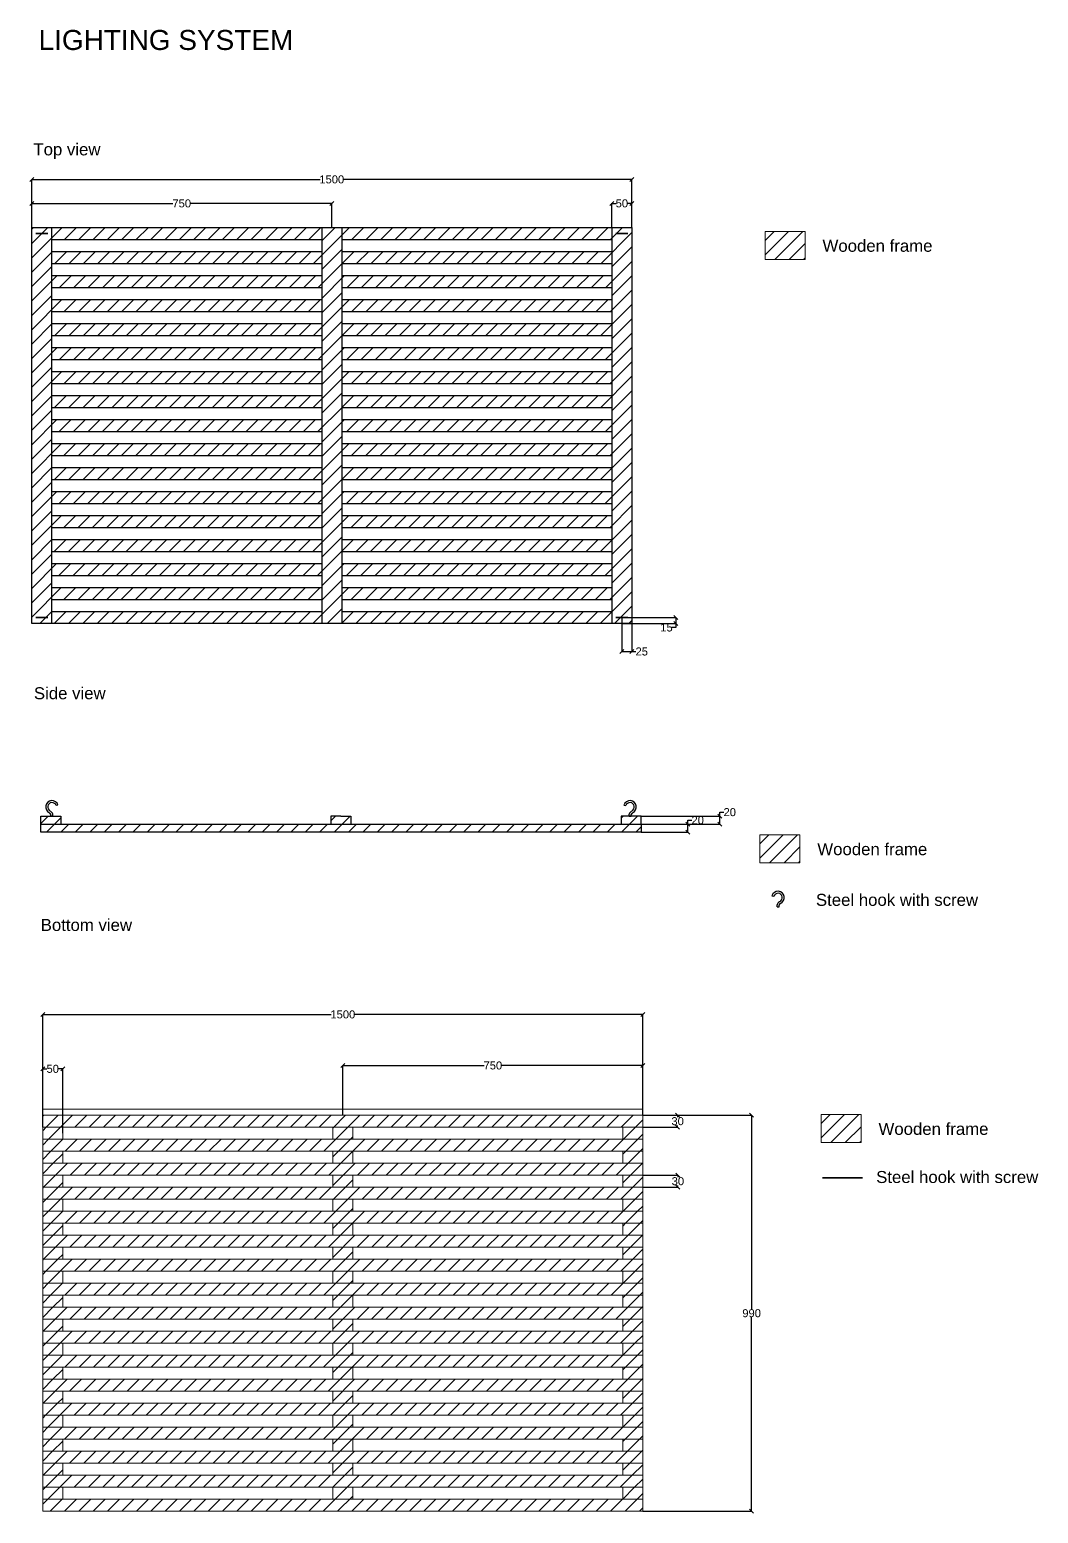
# Model space of a CAD drawing. Header units: millimetres. Extents: x 8463 to 26246, y -5870 to -2063.
# Drawn here: x 23725 to 26246, y -5774 to -2066 of the extents above; entities that cross this region are included whole.
import ezdxf

# ---------------------------------------------------------------- set-up
doc = ezdxf.new("R2010")
doc.units = ezdxf.units.MM
doc.layers.add('koty', color=7, linetype='Continuous')
doc.styles.add('Annotative', font='arial.ttf')
doc.styles.add('Hydroponie', font='arial.ttf', dxfattribs={"height": 30})
doc.dimstyles.new('hydroponie', dxfattribs={"dimtxt": 20, "dimasz": 10, "dimexe": 0.18, "dimexo": 0.0625, "dimgap": 0.09, "dimtad": 0, "dimtih": 1, "dimtoh": 1, "dimdec": 0, "dimzin": 0, "dimdsep": 46, "dimtxsty": 'Annotative', "dimblk": 'OBLIQUE', "dimcen": 0.09, "dimadec": 0, "dimazin": 0, "dimtfac": 1, "dimtdec": 0, "dimtofl": 0, "dimtmove": 0, "dimatfit": 3, "dimfxl": 1, "dimtolj": 1, "dimtzin": 0, "dimarcsym": 0})
pattern_1 = [(45, (5, -2276.005), (-17.960512, 17.960512), [])]

# ---------------------------------------------------------------- blocks, each defined once
blk = doc.blocks.new('_Oblique')
at = {"color": 0, "linetype": 'ByBlock', "lineweight": -2}
blk.add_line((-0.5, -0.5), (0.5, 0.5), dxfattribs=at)
blk = doc.blocks.new('*D90')
at = {"color": 0, "lineweight": -2, "transparency": 16777216}
for p, q in [((25257.6, -4779), (25529.5, -4779)), ((25529.3, -4779), (25529.3, -5263.7)), ((25529.3, -5769), (25529.3, -5284.3)), ((25257.6, -5769), (25529.5, -5769))]:
    blk.add_line(p, q, dxfattribs=at)
at = {"layer": 'Defpoints', "color": 0, "lineweight": -3, "transparency": 16777216}
for p in [(25257.6, -4779), (25529.3, -4779), (25257.6, -5769)]:
    blk.add_point(p, dxfattribs=at)
at = {"color": 0, "lineweight": -2, "transparency": 16777216, "xscale": 10, "yscale": 10, "zscale": 10}
for p, rotation in [((25529.3, -4779), 90), ((25529.3, -5769), 270)]:
    blk.add_blockref('_Oblique', p, dxfattribs=dict(at, rotation=rotation))
at = {"color": 0, "lineweight": 20, "transparency": 16777216, "insert": (25529.3, -5274), "char_height": 20, "attachment_point": 5, "style": 'Annotative'}
blk.add_mtext('\\A1;990', dxfattribs=at)
blk = doc.blocks.new('*D91')
at = {"color": 0, "lineweight": -2, "transparency": 16777216}
for p, q in [((23757.6, -4779), (23757.6, -4526.9)), ((23757.6, -4527.1), (24478.6, -4527.1)), ((25257.6, -4527.1), (24536.6, -4527.1)), ((25257.6, -4779), (25257.6, -4526.9))]:
    blk.add_line(p, q, dxfattribs=at)
at = {"layer": 'Defpoints', "color": 0, "lineweight": -3, "transparency": 16777216}
for p in [(25257.6, -4527.1), (23757.6, -4779), (25257.6, -4779)]:
    blk.add_point(p, dxfattribs=at)
at = {"color": 0, "lineweight": -2, "transparency": 16777216, "xscale": 10, "yscale": 10, "zscale": 10, "rotation": 180}
blk.add_blockref('_Oblique', (23757.6, -4527.1), dxfattribs=at)
at = {"color": 0, "lineweight": -2, "transparency": 16777216, "xscale": 10, "yscale": 10, "zscale": 10}
blk.add_blockref('_Oblique', (25257.6, -4527.1), dxfattribs=at)
at = {"color": 0, "lineweight": 20, "transparency": 16777216, "insert": (24507.6, -4527.1), "char_height": 20, "attachment_point": 5, "style": 'Annotative'}
blk.add_mtext('\\A1;1500', dxfattribs=at)
blk = doc.blocks.new('*D92')
at = {"color": 0, "lineweight": -2, "transparency": 16777216}
for p, q in [((23757.6, -4809), (23757.6, -4662.9)), ((23757.6, -4663.1), (23768.2, -4663.1)), ((23807.6, -4663.1), (23796.9, -4663.1)), ((23807.6, -4824), (23807.6, -4662.9))]:
    blk.add_line(p, q, dxfattribs=at)
at = {"layer": 'Defpoints', "color": 0, "lineweight": -3, "transparency": 16777216}
for p in [(23807.6, -4663.1), (23757.6, -4809), (23807.6, -4824)]:
    blk.add_point(p, dxfattribs=at)
at = {"color": 0, "lineweight": -2, "transparency": 16777216, "xscale": 10, "yscale": 10, "zscale": 10, "rotation": 180}
blk.add_blockref('_Oblique', (23757.6, -4663.1), dxfattribs=at)
at = {"color": 0, "lineweight": -2, "transparency": 16777216, "xscale": 10, "yscale": 10, "zscale": 10}
blk.add_blockref('_Oblique', (23807.6, -4663.1), dxfattribs=at)
at = {"color": 0, "lineweight": 20, "transparency": 16777216, "insert": (23782.6, -4663.1), "char_height": 20, "attachment_point": 5, "style": 'Annotative'}
blk.add_mtext('\\A1;50', dxfattribs=at)
blk = doc.blocks.new('*D93')
at = {"color": 0, "lineweight": -2, "transparency": 16777216}
for p, q in [((25257.6, -4779), (25344.6, -4779)), ((25344.4, -4779), (25344.4, -4783.7)), ((25257.6, -4809), (25344.6, -4809)), ((25344.4, -4809), (25344.4, -4804.3))]:
    blk.add_line(p, q, dxfattribs=at)
at = {"layer": 'Defpoints', "color": 0, "lineweight": -3, "transparency": 16777216}
for p in [(25257.6, -4779), (25257.6, -4809), (25344.4, -4809)]:
    blk.add_point(p, dxfattribs=at)
at = {"color": 0, "lineweight": -2, "transparency": 16777216, "xscale": 10, "yscale": 10, "zscale": 10}
for p, rotation in [((25344.4, -4779), 90), ((25344.4, -4809), 270)]:
    blk.add_blockref('_Oblique', p, dxfattribs=dict(at, rotation=rotation))
at = {"color": 0, "lineweight": 20, "transparency": 16777216, "insert": (25344.4, -4794), "char_height": 20, "attachment_point": 5, "style": 'Annotative'}
blk.add_mtext('\\A1;30', dxfattribs=at)
blk = doc.blocks.new('*D94')
at = {"color": 0, "lineweight": -2, "transparency": 16777216}
for p, q in [((24507.6, -4779), (24507.6, -4654.5)), ((24507.6, -4654.7), (24860.5, -4654.7)), ((25257.6, -4654.7), (24904.6, -4654.7)), ((25257.6, -4779), (25257.6, -4654.5))]:
    blk.add_line(p, q, dxfattribs=at)
at = {"layer": 'Defpoints', "color": 0, "lineweight": -3, "transparency": 16777216}
for p in [(25257.6, -4654.7), (24507.6, -4779), (25257.6, -4779)]:
    blk.add_point(p, dxfattribs=at)
at = {"color": 0, "lineweight": -2, "transparency": 16777216, "xscale": 10, "yscale": 10, "zscale": 10, "rotation": 180}
blk.add_blockref('_Oblique', (24507.6, -4654.7), dxfattribs=at)
at = {"color": 0, "lineweight": -2, "transparency": 16777216, "xscale": 10, "yscale": 10, "zscale": 10}
blk.add_blockref('_Oblique', (25257.6, -4654.7), dxfattribs=at)
at = {"color": 0, "lineweight": 20, "transparency": 16777216, "insert": (24882.6, -4654.7), "char_height": 20, "attachment_point": 5, "style": 'Annotative'}
blk.add_mtext('\\A1;750', dxfattribs=at)
blk = doc.blocks.new('*D97')
at = {"color": 0, "lineweight": -2, "transparency": 16777216}
for p, q in [((25257.6, -4929), (25345.2, -4929)), ((25345, -4929), (25345, -4933.7)), ((25257.6, -4959), (25345.2, -4959)), ((25345, -4959), (25345, -4954.3))]:
    blk.add_line(p, q, dxfattribs=at)
at = {"layer": 'Defpoints', "color": 0, "lineweight": -3, "transparency": 16777216}
for p in [(25257.6, -4929), (25257.6, -4959), (25345, -4959)]:
    blk.add_point(p, dxfattribs=at)
at = {"color": 0, "lineweight": -2, "transparency": 16777216, "xscale": 10, "yscale": 10, "zscale": 10}
for p, rotation in [((25345, -4929), 90), ((25345, -4959), 270)]:
    blk.add_blockref('_Oblique', p, dxfattribs=dict(at, rotation=rotation))
at = {"color": 0, "lineweight": -3, "transparency": 16777216, "insert": (25345, -4944), "char_height": 20, "attachment_point": 5, "style": 'Annotative'}
blk.add_mtext('\\A1;30', dxfattribs=at)
blk = doc.blocks.new('*D103')
at = {"color": 0, "lineweight": -2, "transparency": 16777216}
for p, q in [((25370, -4051.6), (25370, -4041.6)), ((25370, -4041.6), (25380, -4041.6)), ((25253.1, -4051.6), (25370.2, -4051.6)), ((25253.1, -4071.6), (25370.2, -4071.6)), ((25370, -4071.6), (25370, -4051.6))]:
    blk.add_line(p, q, dxfattribs=at)
at = {"layer": 'Defpoints', "color": 0, "lineweight": -3, "transparency": 16777216}
for p in [(25253, -4051.6), (25253, -4071.6), (25370, -4051.6)]:
    blk.add_point(p, dxfattribs=at)
at = {"color": 0, "lineweight": -2, "transparency": 16777216, "xscale": 10, "yscale": 10, "zscale": 10}
for p, rotation in [((25370, -4051.6), 90), ((25370, -4071.6), 270)]:
    blk.add_blockref('_Oblique', p, dxfattribs=dict(at, rotation=rotation))
at = {"color": 0, "lineweight": -3, "transparency": 16777216, "insert": (25394.6, -4041.6), "char_height": 20, "attachment_point": 5, "style": 'Annotative'}
blk.add_mtext('\\A1;20', dxfattribs=at)
blk = doc.blocks.new('*D104')
at = {"color": 0, "lineweight": -2, "transparency": 16777216}
for p, q in [((25253.1, -4031.6), (25450.2, -4031.6)), ((25450, -4031.6), (25450, -4021.6)), ((25450, -4021.6), (25460, -4021.6)), ((25450, -4051.6), (25450, -4031.6)), ((25253.1, -4051.6), (25450.2, -4051.6))]:
    blk.add_line(p, q, dxfattribs=at)
at = {"layer": 'Defpoints', "color": 0, "lineweight": -3, "transparency": 16777216}
for p in [(25253, -4031.6), (25450, -4031.6), (25253, -4051.6)]:
    blk.add_point(p, dxfattribs=at)
at = {"color": 0, "lineweight": -2, "transparency": 16777216, "xscale": 10, "yscale": 10, "zscale": 10}
for p, rotation in [((25450, -4031.6), 90), ((25450, -4051.6), 270)]:
    blk.add_blockref('_Oblique', p, dxfattribs=dict(at, rotation=rotation))
at = {"color": 0, "lineweight": -3, "transparency": 16777216, "insert": (25474.6, -4021.6), "char_height": 20, "attachment_point": 5, "style": 'Annotative'}
blk.add_mtext('\\A1;20', dxfattribs=at)
blk = doc.blocks.new('*D105')
at = {"color": 0, "lineweight": -2, "transparency": 16777216}
for p, q in [((23730, -2559.9), (23730, -2439.8)), ((23730, -2440), (24451, -2440)), ((25230, -2440), (24509, -2440)), ((25230, -2559.9), (25230, -2439.8))]:
    blk.add_line(p, q, dxfattribs=at)
at = {"layer": 'Defpoints', "color": 0, "lineweight": -3, "transparency": 16777216}
for p in [(25230, -2440), (23730, -2560), (25230, -2560)]:
    blk.add_point(p, dxfattribs=at)
at = {"color": 0, "lineweight": -2, "transparency": 16777216, "xscale": 10, "yscale": 10, "zscale": 10, "rotation": 180}
blk.add_blockref('_Oblique', (23730, -2440), dxfattribs=at)
at = {"color": 0, "lineweight": -2, "transparency": 16777216, "xscale": 10, "yscale": 10, "zscale": 10}
blk.add_blockref('_Oblique', (25230, -2440), dxfattribs=at)
at = {"color": 0, "lineweight": -3, "transparency": 16777216, "insert": (24480, -2440), "char_height": 20, "attachment_point": 5, "style": 'Annotative'}
blk.add_mtext('\\A1;1500', dxfattribs=at)
blk = doc.blocks.new('*D106')
at = {"color": 0, "lineweight": -2, "transparency": 16777216}
for p, q in [((23730, -2559.9), (23730, -2499.8)), ((23730, -2500), (24082.9, -2500)), ((24480, -2500), (24127.1, -2500)), ((24480, -2559.9), (24480, -2499.8))]:
    blk.add_line(p, q, dxfattribs=at)
at = {"layer": 'Defpoints', "color": 0, "lineweight": -3, "transparency": 16777216}
for p in [(24480, -2500), (23730, -2560), (24480, -2560)]:
    blk.add_point(p, dxfattribs=at)
at = {"color": 0, "lineweight": -2, "transparency": 16777216, "xscale": 10, "yscale": 10, "zscale": 10, "rotation": 180}
blk.add_blockref('_Oblique', (23730, -2500), dxfattribs=at)
at = {"color": 0, "lineweight": -2, "transparency": 16777216, "xscale": 10, "yscale": 10, "zscale": 10}
blk.add_blockref('_Oblique', (24480, -2500), dxfattribs=at)
at = {"color": 0, "lineweight": -3, "transparency": 16777216, "insert": (24105, -2500), "char_height": 20, "attachment_point": 5, "style": 'Annotative'}
blk.add_mtext('\\A1;750', dxfattribs=at)
blk = doc.blocks.new('*D107')
at = {"color": 0, "lineweight": -2, "transparency": 16777216}
for p, q in [((25180, -2559.9), (25180, -2499.7)), ((25180, -2499.9), (25190.6, -2499.9)), ((25230, -2499.9), (25219.4, -2499.9)), ((25230, -2559.9), (25230, -2499.7))]:
    blk.add_line(p, q, dxfattribs=at)
at = {"layer": 'Defpoints', "color": 0, "lineweight": -3, "transparency": 16777216}
for p in [(25230, -2499.9), (25180, -2560), (25230, -2559.9)]:
    blk.add_point(p, dxfattribs=at)
at = {"color": 0, "lineweight": -2, "transparency": 16777216, "xscale": 10, "yscale": 10, "zscale": 10, "rotation": 180}
blk.add_blockref('_Oblique', (25180, -2499.9), dxfattribs=at)
at = {"color": 0, "lineweight": -2, "transparency": 16777216, "xscale": 10, "yscale": 10, "zscale": 10}
blk.add_blockref('_Oblique', (25230, -2499.9), dxfattribs=at)
at = {"color": 0, "lineweight": -3, "transparency": 16777216, "insert": (25205, -2499.9), "char_height": 20, "attachment_point": 5, "style": 'Annotative'}
blk.add_mtext('\\A1;50', dxfattribs=at)
blk = doc.blocks.new('*D108')
at = {"color": 0, "lineweight": -2, "transparency": 16777216}
for p, q in [((25205, -3535.1), (25205, -3620.2)), ((25230, -3535.1), (25230, -3620.2)), ((25205, -3620), (25230, -3620)), ((25230, -3620), (25240, -3620))]:
    blk.add_line(p, q, dxfattribs=at)
at = {"layer": 'Defpoints', "color": 0, "lineweight": -3, "transparency": 16777216}
for p in [(25205, -3535), (25230, -3535), (25230, -3620)]:
    blk.add_point(p, dxfattribs=at)
at = {"color": 0, "lineweight": -2, "transparency": 16777216, "xscale": 10, "yscale": 10, "zscale": 10, "rotation": 180}
blk.add_blockref('_Oblique', (25205, -3620), dxfattribs=at)
at = {"color": 0, "lineweight": -2, "transparency": 16777216, "xscale": 10, "yscale": 10, "zscale": 10}
blk.add_blockref('_Oblique', (25230, -3620), dxfattribs=at)
at = {"color": 0, "lineweight": -3, "transparency": 16777216, "insert": (25254.7, -3620), "char_height": 20, "attachment_point": 5, "style": 'Annotative'}
blk.add_mtext('\\A1;25', dxfattribs=at)
blk = doc.blocks.new('*D109')
at = {"color": 0, "lineweight": -2, "transparency": 16777216}
for p, q in [((25205.1, -3535.1), (25340.2, -3535.1)), ((25205.1, -3550), (25340.2, -3550)), ((25340, -3560), (25330, -3560)), ((25340, -3535.1), (25340, -3550)), ((25340, -3550), (25340, -3560))]:
    blk.add_line(p, q, dxfattribs=at)
at = {"layer": 'Defpoints', "color": 0, "lineweight": -3, "transparency": 16777216}
for p in [(25205, -3535.1), (25205, -3550), (25340, -3550)]:
    blk.add_point(p, dxfattribs=at)
at = {"color": 0, "lineweight": -2, "transparency": 16777216, "xscale": 10, "yscale": 10, "zscale": 10}
for p, rotation in [((25340, -3535.1), 90), ((25340, -3550), 270)]:
    blk.add_blockref('_Oblique', p, dxfattribs=dict(at, rotation=rotation))
at = {"color": 0, "lineweight": -3, "transparency": 16777216, "insert": (25316.5, -3560), "char_height": 20, "attachment_point": 5, "style": 'Annotative'}
blk.add_mtext('\\A1;15', dxfattribs=at)

msp = doc.modelspace()

# ---------------------------------------------------------------- hatches: boundary and pattern name
at = {"lineweight": -3}
h = msp.add_hatch(dxfattribs=at)
h.set_pattern_fill('ANSI31', color=256, scale=8)
h.paths.add_polyline_path([(24455, -2560), (23780, -2560), (23780, -2590), (24455, -2590)])
h.paths.add_polyline_path([(24455, -2620), (23780, -2620), (23780, -2650), (24455, -2650)])
h.paths.add_polyline_path([(24455, -2680), (23780, -2680), (23780, -2710), (24455, -2710)])
h.paths.add_polyline_path([(24455, -2740), (23780, -2740), (23780, -2770), (24455, -2770)])
h.paths.add_polyline_path([(24455, -2800), (23780, -2800), (23780, -2830), (24455, -2830)])
h.paths.add_polyline_path([(24455, -2860), (23780, -2860), (23780, -2890), (24455, -2890)])
h.paths.add_polyline_path([(24455, -2920), (23780, -2920), (23780, -2950), (24455, -2950)])
h.paths.add_polyline_path([(24455, -2980), (23780, -2980), (23780, -3010), (24455, -3010)])
h.paths.add_polyline_path([(24455, -3040), (23780, -3040), (23780, -3070), (24455, -3070)])
h.paths.add_polyline_path([(24455, -3100), (23780, -3100), (23780, -3130), (24455, -3130)])
h.paths.add_polyline_path([(24455, -3160), (23780, -3160), (23780, -3190), (24455, -3190)])
h.paths.add_polyline_path([(24455, -3220), (23780, -3220), (23780, -3250), (24455, -3250)])
h.paths.add_polyline_path([(24455, -3280), (23780, -3280), (23780, -3310), (24455, -3310)])
h.paths.add_polyline_path([(24455, -3340), (23780, -3340), (23780, -3370), (24455, -3370)])
h.paths.add_polyline_path([(24455, -3400), (23780, -3400), (23780, -3430), (24455, -3430)])
h.paths.add_polyline_path([(24455, -3460), (23780, -3460), (23780, -3490), (24455, -3490)])
h.paths.add_polyline_path([(24455, -3520), (23780, -3520), (23780, -3550), (24455, -3550)])
h.paths.add_polyline_path([(23780, -2560), (23730, -2560), (23730, -3550), (23780, -3550)])
h.paths.add_polyline_path([(24505, -2560), (24455, -2560), (24455, -3550), (24505, -3550)])
h.paths.add_polyline_path([(25230, -2560), (25180, -2560), (25180, -3550), (25230, -3550)])
h.paths.add_polyline_path([(25180, -2560), (24505, -2560), (24505, -2590), (25180, -2590)])
h.paths.add_polyline_path([(25180, -2620), (24505, -2620), (24505, -2650), (25180, -2650)])
h.paths.add_polyline_path([(25180, -2680), (24505, -2680), (24505, -2710), (25180, -2710)])
h.paths.add_polyline_path([(25180, -2740), (24505, -2740), (24505, -2770), (25180, -2770)])
h.paths.add_polyline_path([(25180, -2800), (24505, -2800), (24505, -2830), (25180, -2830)])
h.paths.add_polyline_path([(25180, -2860), (24505, -2860), (24505, -2890), (25180, -2890)])
h.paths.add_polyline_path([(25180, -2920), (24505, -2920), (24505, -2950), (25180, -2950)])
h.paths.add_polyline_path([(25180, -2980), (24505, -2980), (24505, -3010), (25180, -3010)])
h.paths.add_polyline_path([(25180, -3040), (24505, -3040), (24505, -3070), (25180, -3070)])
h.paths.add_polyline_path([(25180, -3100), (24505, -3100), (24505, -3130), (25180, -3130)])
h.paths.add_polyline_path([(25180, -3160), (24505, -3160), (24505, -3190), (25180, -3190)])
h.paths.add_polyline_path([(25180, -3220), (24505, -3220), (24505, -3250), (25180, -3250)])
h.paths.add_polyline_path([(25180, -3280), (24505, -3280), (24505, -3310), (25180, -3310)])
h.paths.add_polyline_path([(25180, -3340), (24505, -3340), (24505, -3370), (25180, -3370)])
h.paths.add_polyline_path([(25180, -3400), (24505, -3400), (24505, -3430), (25180, -3430)])
h.paths.add_polyline_path([(25180, -3460), (24505, -3460), (24505, -3490), (25180, -3490)])
h.paths.add_polyline_path([(25180, -3520), (24505, -3520), (24505, -3550), (25180, -3550)])
at = {"lineweight": 20}
h = msp.add_hatch(dxfattribs=at)
h.set_pattern_fill('ANSI31', color=256, scale=8)
h.set_pattern_definition([(45, (-290.74, -68.686), (-17.960512, 17.960512), [])])
h.paths.add_polyline_path([(25663.1, -2640), (25663.1, -2570), (25563.1, -2570), (25563.1, -2640)])
at = {"lineweight": -3}
h = msp.add_hatch(dxfattribs=at)
h.set_pattern_fill('ANSI31', color=256, scale=8)
h.paths.add_polyline_path([(25253, -4051.6), (23753, -4051.6), (23753, -4071.6), (25253, -4071.6)])
h.paths.add_polyline_path([(24528, -4031.6), (24503, -4031.6), (24478, -4031.6), (24478, -4051.6), (24528, -4051.6)])
h.paths.add_polyline_path([(23803, -4031.6), (23753, -4031.6), (23753, -4051.6), (23803, -4051.6)])
h.paths.add_polyline_path([(25253, -4031.6), (25203, -4031.6), (25203, -4051.6), (25253, -4051.6)])
at = {"lineweight": 20}
h = msp.add_hatch(dxfattribs=at)
h.set_pattern_fill('ANSI31', color=256, scale=8)
h.set_pattern_definition([(45, (-303.81, -1576.9), (-17.960512, 17.960512), [])])
h.paths.add_polyline_path([(25650, -4148.2), (25650, -4078.2), (25550, -4078.2), (25550, -4148.2)])
h = msp.add_hatch(dxfattribs=at)
h.set_pattern_fill('ANSI31', color=256, scale=8)
h.set_pattern_definition(pattern_1)
h.paths.add_polyline_path([(25257.6, -4779), (23757.6, -4779), (23757.6, -4809), (25257.6, -4809)])
h.paths.add_polyline_path([(25257.6, -4839), (23757.6, -4839), (23757.6, -4869), (25257.6, -4869)])
h.paths.add_polyline_path([(25257.6, -4899), (23757.6, -4899), (23757.6, -4929), (25257.6, -4929)])
h.paths.add_polyline_path([(25257.6, -4959), (23757.6, -4959), (23757.6, -4989), (25257.6, -4989)])
h.paths.add_polyline_path([(25257.6, -5019), (23757.6, -5019), (23757.6, -5049), (25257.6, -5049)])
h.paths.add_polyline_path([(25257.6, -5079), (23757.6, -5079), (23757.6, -5109), (25257.6, -5109)])
h.paths.add_polyline_path([(25257.6, -5139), (23757.6, -5139), (23757.6, -5169), (25257.6, -5169)])
h.paths.add_polyline_path([(25257.6, -5199), (23757.6, -5199), (23757.6, -5229), (25257.6, -5229)])
h.paths.add_polyline_path([(25257.6, -5259), (23757.6, -5259), (23757.6, -5289), (25257.6, -5289)])
h.paths.add_polyline_path([(25257.6, -5319), (23757.6, -5319), (23757.6, -5349), (25257.6, -5349)])
h.paths.add_polyline_path([(25257.6, -5379), (23757.6, -5379), (23757.6, -5409), (25257.6, -5409)])
h.paths.add_polyline_path([(25257.6, -5439), (23757.6, -5439), (23757.6, -5469), (25257.6, -5469)])
h.paths.add_polyline_path([(25257.6, -5499), (23757.6, -5499), (23757.6, -5529), (25257.6, -5529)])
h.paths.add_polyline_path([(25257.6, -5559), (23757.6, -5559), (23757.6, -5589), (25257.6, -5589)])
h.paths.add_polyline_path([(25257.6, -5619), (23757.6, -5619), (23757.6, -5649), (25257.6, -5649)])
h.paths.add_polyline_path([(25257.6, -5679), (23757.6, -5679), (23757.6, -5709), (25257.6, -5709)])
h.paths.add_polyline_path([(25257.6, -5739), (23757.6, -5739), (23757.6, -5769), (25257.6, -5769)])
h.paths.add_polyline_path([(24532.6, -4809), (24482.6, -4809), (24482.6, -4839), (24532.6, -4839)])
h.paths.add_polyline_path([(24532.6, -4869), (24482.6, -4869), (24482.6, -4899), (24532.6, -4899)])
h.paths.add_polyline_path([(24532.6, -4929), (24482.6, -4929), (24482.6, -4959), (24532.6, -4959)])
h.paths.add_polyline_path([(24532.6, -4989), (24482.6, -4989), (24482.6, -5019), (24532.6, -5019)])
h.paths.add_polyline_path([(24532.6, -5049), (24482.6, -5049), (24482.6, -5079), (24532.6, -5079)])
h.paths.add_polyline_path([(24532.6, -5109), (24482.6, -5109), (24482.6, -5139), (24532.6, -5139)])
h.paths.add_polyline_path([(24532.6, -5169), (24482.6, -5169), (24482.6, -5199), (24532.6, -5199)])
h.paths.add_polyline_path([(24532.6, -5229), (24482.6, -5229), (24482.6, -5259), (24532.6, -5259)])
h.paths.add_polyline_path([(24532.6, -5289), (24482.6, -5289), (24482.6, -5319), (24532.6, -5319)])
h.paths.add_polyline_path([(24532.6, -5349), (24482.6, -5349), (24482.6, -5379), (24532.6, -5379)])
h.paths.add_polyline_path([(24532.6, -5409), (24482.6, -5409), (24482.6, -5439), (24532.6, -5439)])
h.paths.add_polyline_path([(24532.6, -5469), (24482.6, -5469), (24482.6, -5499), (24532.6, -5499)])
h.paths.add_polyline_path([(24532.6, -5529), (24482.6, -5529), (24482.6, -5559), (24532.6, -5559)])
h.paths.add_polyline_path([(24532.6, -5589), (24482.6, -5589), (24482.6, -5619), (24532.6, -5619)])
h.paths.add_polyline_path([(24532.6, -5649), (24482.6, -5649), (24482.6, -5679), (24532.6, -5679)])
h.paths.add_polyline_path([(24532.6, -5709), (24482.6, -5709), (24482.6, -5739), (24532.6, -5739)])
h = msp.add_hatch(dxfattribs=at)
h.set_pattern_fill('ANSI31', color=256, scale=8)
h.set_pattern_definition([(45, (-150.884, -2276.005), (-17.960512, 17.960512), [])])
h.paths.add_polyline_path([(25802.9, -4847.3), (25802.9, -4777.3), (25702.9, -4777.3), (25702.9, -4847.3)])
h = msp.add_hatch(dxfattribs=at)
h.set_pattern_fill('ANSI31', color=256, scale=8)
h.set_pattern_definition(pattern_1)
h.paths.add_polyline_path([(23757.6, -4809), (23757.6, -4839), (23807.6, -4839), (23807.6, -4809)])
h.paths.add_polyline_path([(23757.6, -4869), (23757.6, -4899), (23807.6, -4899), (23807.6, -4869)])
h.paths.add_polyline_path([(23807.6, -4959), (23807.6, -4929), (23757.6, -4929), (23757.6, -4959)])
h.paths.add_polyline_path([(23807.6, -4989), (23757.6, -4989), (23757.6, -5019), (23807.6, -5019)])
h.paths.add_polyline_path([(23807.6, -5079), (23807.6, -5049), (23757.6, -5049), (23757.6, -5079)])
h.paths.add_polyline_path([(23757.6, -5109), (23757.6, -5139), (23807.6, -5139), (23807.6, -5109)])
h.paths.add_polyline_path([(23757.6, -5169), (23757.6, -5199), (23807.6, -5199), (23807.6, -5169)])
h.paths.add_polyline_path([(23807.6, -5259), (23807.6, -5229), (23757.6, -5229), (23757.6, -5259)])
h.paths.add_polyline_path([(23807.6, -5319), (23807.6, -5289), (23757.6, -5289), (23757.6, -5319)])
h.paths.add_polyline_path([(23757.6, -5349), (23757.6, -5379), (23807.6, -5379), (23807.6, -5349)])
h.paths.add_polyline_path([(23757.6, -5409), (23757.6, -5439), (23807.6, -5439), (23807.6, -5409)])
h.paths.add_polyline_path([(23757.6, -5469), (23757.6, -5499), (23807.6, -5499), (23807.6, -5469)])
h.paths.add_polyline_path([(23807.6, -5559), (23807.6, -5529), (23757.6, -5529), (23757.6, -5559)])
h.paths.add_polyline_path([(23757.6, -5589), (23757.6, -5619), (23807.6, -5619), (23807.6, -5589)])
h.paths.add_polyline_path([(23807.6, -5679), (23807.6, -5649), (23757.6, -5649), (23757.6, -5679)])
h.paths.add_polyline_path([(23757.6, -5709), (23757.6, -5739), (23807.6, -5739), (23807.6, -5709)])
h = msp.add_hatch(dxfattribs=at)
h.set_pattern_fill('ANSI31', color=256, scale=8)
h.set_pattern_definition(pattern_1)
h.paths.add_polyline_path([(25257.6, -4839), (25257.6, -4809), (25207.6, -4809), (25207.6, -4839)])
h.paths.add_polyline_path([(25207.6, -4869), (25207.6, -4899), (25257.6, -4899), (25257.6, -4869)])
h.paths.add_polyline_path([(25207.6, -4929), (25207.6, -4959), (25257.6, -4959), (25257.6, -4929)])
h.paths.add_polyline_path([(25257.6, -5019), (25257.6, -4989), (25207.6, -4989), (25207.6, -5019)])
h.paths.add_polyline_path([(25257.6, -5079), (25257.6, -5049), (25207.6, -5049), (25207.6, -5079)])
h.paths.add_polyline_path([(25207.6, -5109), (25207.6, -5139), (25257.6, -5139), (25257.6, -5109)])
h.paths.add_polyline_path([(25207.6, -5169), (25207.6, -5199), (25257.6, -5199), (25257.6, -5169)])
h.paths.add_polyline_path([(25257.6, -5259), (25257.6, -5229), (25207.6, -5229), (25207.6, -5259)])
h.paths.add_polyline_path([(25207.6, -5289), (25207.6, -5319), (25257.6, -5319), (25257.6, -5289)])
h.paths.add_polyline_path([(25257.6, -5379), (25257.6, -5349), (25207.6, -5349), (25207.6, -5379)])
h.paths.add_polyline_path([(25207.6, -5409), (25207.6, -5439), (25257.6, -5439), (25257.6, -5409)])
h.paths.add_polyline_path([(25207.6, -5469), (25207.6, -5499), (25257.6, -5499), (25257.6, -5469)])
h.paths.add_polyline_path([(25207.6, -5529), (25207.6, -5559), (25257.6, -5559), (25257.6, -5529)])
h.paths.add_polyline_path([(25207.6, -5589), (25207.6, -5619), (25257.6, -5619), (25257.6, -5589)])
h.paths.add_polyline_path([(25257.6, -5679), (25257.6, -5649), (25207.6, -5649), (25207.6, -5679)])
h.paths.add_polyline_path([(25257.6, -5739), (25257.6, -5709), (25207.6, -5709), (25207.6, -5739)])

# ---------------------------------------------------------------- linework, layer by layer
at = {"lineweight": -3}
for p, q in [((23730, -2560), (25230, -2560)), ((23730, -3550), (23730, -2560)), ((23780, -3550), (23780, -2560)), ((23780, -2590), (24455, -2590)), ((24455, -2560), (24455, -3550)), ((24505, -2560), (24505, -3550)), ((24505, -2590), (25180, -2590)), ((25180, -2560), (25180, -3550)), ((25230, -2560), (25230, -3550)), ((23780, -2620), (24455, -2620)), ((24505, -2620), (25180, -2620)), ((23780, -2650), (24455, -2650)), ((23780, -2650), (24455, -2650)), ((24505, -2650), (25180, -2650)), ((24505, -2650), (25180, -2650)), ((23780, -2680), (24455, -2680)), ((24505, -2680), (25180, -2680)), ((23780, -2710), (24455, -2710)), ((23780, -2740), (24455, -2740)), ((24505, -2710), (25180, -2710)), ((24505, -2740), (25180, -2740)), ((23780, -2770), (24455, -2770)), ((24505, -2770), (25180, -2770)), ((23780, -2800), (24455, -2800)), ((24505, -2800), (25180, -2800)), ((23780, -2830), (24455, -2830)), ((24505, -2830), (25180, -2830)), ((23780, -2860), (24455, -2860)), ((23780, -2890), (24455, -2890)), ((24505, -2860), (25180, -2860)), ((24505, -2890), (25180, -2890)), ((23780, -2920), (24455, -2920)), ((24505, -2920), (25180, -2920)), ((23780, -2950), (24455, -2950)), ((24505, -2950), (25180, -2950)), ((23780, -2980), (24455, -2980)), ((24505, -2980), (25180, -2980)), ((23780, -3010), (24455, -3010)), ((23780, -3040), (24455, -3040)), ((24505, -3010), (25180, -3010)), ((24505, -3040), (25180, -3040)), ((23780, -3070), (24455, -3070)), ((24505, -3070), (25180, -3070)), ((23780, -3100), (24455, -3100)), ((24505, -3100), (25180, -3100)), ((23780, -3130), (24455, -3130)), ((24505, -3130), (25180, -3130)), ((23780, -3160), (24455, -3160)), ((24505, -3160), (25180, -3160)), ((23780, -3190), (24455, -3190)), ((23780, -3190), (24455, -3190)), ((23780, -3220), (24455, -3220)), ((24505, -3190), (25180, -3190)), ((24505, -3190), (25180, -3190)), ((24505, -3220), (25180, -3220)), ((23780, -3250), (24455, -3250)), ((24505, -3250), (25180, -3250)), ((23780, -3280), (24455, -3280)), ((23780, -3280), (24455, -3280)), ((24505, -3280), (25180, -3280)), ((24505, -3280), (25180, -3280)), ((23780, -3310), (24455, -3310)), ((24505, -3310), (25180, -3310)), ((23780, -3340), (24455, -3340)), ((23780, -3370), (24455, -3370)), ((24505, -3340), (25180, -3340)), ((24505, -3370), (25180, -3370)), ((23780, -3400), (24455, -3400)), ((24505, -3400), (25180, -3400)), ((23780, -3430), (24455, -3430)), ((24505, -3430), (25180, -3430)), ((23780, -3460), (24455, -3460)), ((23780, -3460), (24455, -3460)), ((24505, -3460), (25180, -3460)), ((24505, -3460), (25180, -3460)), ((23780, -3490), (24455, -3490)), ((23780, -3520), (24455, -3520)), ((24505, -3490), (25180, -3490)), ((24505, -3520), (25180, -3520)), ((25230, -3550), (23730, -3550)), ((23795.7, -4003.6), (23791, -4005.1)), ((25210.3, -4003.6), (25215.1, -4005.1)), ((23753, -4051.6), (23753, -4031.6)), ((23753, -4031.6), (23803, -4031.6)), ((23776.3, -4018.3), (23776.3, -4018.3)), ((23776.3, -4018.3), (23776.3, -4018.3)), ((23776.3, -4018.3), (23776.3, -4018.3)), ((23776.3, -4018.3), (23776.3, -4018.3)), ((23778, -4031.6), (23778, -4027.5)), ((23783, -4031.6), (23778, -4031.6)), ((23783, -4031.6), (23783, -4026.6)), ((23803, -4031.6), (23803, -4051.6)), ((24503, -4031.6), (24478, -4031.6)), ((24478, -4031.6), (24478, -4051.6)), ((24503, -4031.6), (24528, -4031.6)), ((24528, -4031.6), (24528, -4051.6)), ((25253, -4031.6), (25203, -4031.6)), ((25203, -4031.6), (25203, -4051.6)), ((25223, -4031.6), (25223, -4026.6)), ((25223, -4031.6), (25228, -4031.6)), ((25228, -4031.6), (25228, -4027.5)), ((25229.8, -4018.3), (25229.8, -4018.3)), ((25229.8, -4018.3), (25229.8, -4018.3)), ((25229.8, -4018.3), (25229.8, -4018.3)), ((25229.8, -4018.3), (25229.8, -4018.3)), ((25253, -4051.6), (25253, -4031.6)), ((23753, -4051.6), (25253, -4051.6)), ((23753, -4071.6), (23753, -4051.6)), ((25253, -4071.6), (23753, -4071.6)), ((25253, -4051.6), (25253, -4071.6)), ((25580.1, -4230.2), (25584.9, -4231.8)), ((25592.8, -4258.2), (25592.8, -4253.2)), ((25592.8, -4258.2), (25597.8, -4258.2)), ((25597.8, -4258.2), (25597.8, -4254.2)), ((25599.5, -4245), (25599.5, -4245)), ((25599.5, -4245), (25599.5, -4245)), ((25599.5, -4245), (25599.5, -4245)), ((25599.5, -4245), (25599.5, -4245))]:
    msp.add_line(p, q, dxfattribs=at)
at = {"lineweight": 35}
for p, q in [((23740, -2575), (23770, -2575)), ((25190, -2575), (25220, -2575)), ((23740, -3535), (23770, -3535)), ((25190, -3535), (25220, -3535)), ((25706.1, -4935.5), (25806.1, -4935.5))]:
    msp.add_line(p, q, dxfattribs=at)
at = {"lineweight": 20}
for p, q in [((25563.1, -2570), (25563.1, -2640)), ((25663.1, -2570), (25563.1, -2570)), ((25663.1, -2640), (25663.1, -2570)), ((25563.1, -2640), (25663.1, -2640)), ((25550, -4078.2), (25550, -4148.2)), ((25650, -4078.2), (25550, -4078.2)), ((25650, -4148.2), (25650, -4078.2)), ((25550, -4148.2), (25650, -4148.2)), ((23757.6, -4764), (25257.6, -4764)), ((23757.6, -4779), (25257.6, -4779)), ((23757.6, -5769), (23757.6, -4779)), ((25257.6, -4779), (25257.6, -5769)), ((25702.9, -4777.3), (25702.9, -4847.3)), ((25802.9, -4777.3), (25702.9, -4777.3)), ((25802.9, -4847.3), (25802.9, -4777.3)), ((23757.6, -4809), (25257.6, -4809)), ((23807.6, -4839), (23807.6, -4809)), ((24482.6, -4839), (24482.6, -4809)), ((24532.6, -4839), (24532.6, -4809)), ((25207.6, -4809), (25207.6, -4839)), ((23757.6, -4839), (25257.6, -4839)), ((25702.9, -4847.3), (25802.9, -4847.3)), ((23757.6, -4869), (25257.6, -4869)), ((23807.6, -4899), (23807.6, -4869)), ((24482.6, -4899), (24482.6, -4869)), ((24532.6, -4899), (24532.6, -4869)), ((25207.6, -4869), (25207.6, -4899)), ((23757.6, -4899), (25257.6, -4899)), ((23757.6, -4929), (25257.6, -4929)), ((23807.6, -4959), (23807.6, -4929)), ((24482.6, -4959), (24482.6, -4929)), ((24532.6, -4959), (24532.6, -4929)), ((25207.6, -4929), (25207.6, -4959)), ((23757.6, -4959), (25257.6, -4959)), ((23757.6, -4989), (25257.6, -4989)), ((23807.6, -5019), (23807.6, -4989)), ((24482.6, -5019), (24482.6, -4989)), ((24532.6, -5019), (24532.6, -4989)), ((25207.6, -4989), (25207.6, -5019)), ((23757.6, -5019), (25257.6, -5019)), ((23757.6, -5049), (25257.6, -5049)), ((23757.6, -5079), (25257.6, -5079)), ((23807.6, -5079), (23807.6, -5049)), ((24482.6, -5079), (24482.6, -5049)), ((24532.6, -5079), (24532.6, -5049)), ((25207.6, -5049), (25207.6, -5079)), ((23757.6, -5109), (25257.6, -5109)), ((23807.6, -5139), (23807.6, -5109)), ((24482.6, -5139), (24482.6, -5109)), ((24532.6, -5139), (24532.6, -5109)), ((25207.6, -5109), (25207.6, -5139)), ((23757.6, -5139), (25257.6, -5139)), ((23757.6, -5169), (25257.6, -5169)), ((23807.6, -5199), (23807.6, -5169)), ((24482.6, -5199), (24482.6, -5169)), ((24532.6, -5199), (24532.6, -5169)), ((25207.6, -5169), (25207.6, -5199)), ((23757.6, -5199), (25257.6, -5199)), ((23757.6, -5229), (25257.6, -5229)), ((23757.6, -5259), (25257.6, -5259)), ((23807.6, -5259), (23807.6, -5229)), ((24482.6, -5259), (24482.6, -5229)), ((24532.6, -5259), (24532.6, -5229)), ((25207.6, -5229), (25207.6, -5259)), ((23757.6, -5289), (25257.6, -5289)), ((23807.6, -5319), (23807.6, -5289)), ((24482.6, -5319), (24482.6, -5289)), ((24532.6, -5319), (24532.6, -5289)), ((25207.6, -5289), (25207.6, -5319)), ((23757.6, -5319), (25257.6, -5319)), ((23757.6, -5349), (25257.6, -5349)), ((23807.6, -5379), (23807.6, -5349)), ((24482.6, -5379), (24482.6, -5349)), ((24532.6, -5379), (24532.6, -5349)), ((25207.6, -5349), (25207.6, -5379)), ((23757.6, -5379), (25257.6, -5379)), ((23757.6, -5409), (25257.6, -5409)), ((23807.6, -5439), (23807.6, -5409)), ((24482.6, -5439), (24482.6, -5409)), ((24532.6, -5439), (24532.6, -5409)), ((25207.6, -5409), (25207.6, -5439)), ((23757.6, -5439), (25257.6, -5439)), ((23757.6, -5469), (25257.6, -5469)), ((23807.6, -5499), (23807.6, -5469)), ((24482.6, -5499), (24482.6, -5469)), ((24532.6, -5499), (24532.6, -5469)), ((25207.6, -5469), (25207.6, -5499)), ((23757.6, -5499), (25257.6, -5499)), ((23757.6, -5529), (25257.6, -5529)), ((23757.6, -5559), (25257.6, -5559)), ((23807.6, -5559), (23807.6, -5529)), ((24482.6, -5559), (24482.6, -5529)), ((24532.6, -5559), (24532.6, -5529)), ((25207.6, -5529), (25207.6, -5559)), ((23757.6, -5589), (25257.6, -5589)), ((23807.6, -5619), (23807.6, -5589)), ((24482.6, -5619), (24482.6, -5589)), ((24532.6, -5619), (24532.6, -5589)), ((25207.6, -5589), (25207.6, -5619)), ((23757.6, -5619), (25257.6, -5619)), ((23757.6, -5649), (25257.6, -5649)), ((23757.6, -5649), (25257.6, -5649)), ((23807.6, -5679), (23807.6, -5649)), ((24482.6, -5679), (24482.6, -5649)), ((24532.6, -5679), (24532.6, -5649)), ((25207.6, -5649), (25207.6, -5679)), ((23757.6, -5679), (25257.6, -5679)), ((23757.6, -5709), (25257.6, -5709)), ((23807.6, -5739), (23807.6, -5709)), ((24482.6, -5739), (24482.6, -5709)), ((24532.6, -5739), (24532.6, -5709)), ((25207.6, -5709), (25207.6, -5739)), ((23757.6, -5739), (25257.6, -5739)), ((23757.6, -5769), (25257.6, -5769))]:
    msp.add_line(p, q, dxfattribs=at)
at = {"lineweight": -3}
for centre, radius, start, end in [((23780.7, -4008.4), 15.8, 17.8046, 246.1982), ((23780.7, -4008.4), 10.8, 17.8046, 246.1982), ((25225.4, -4008.4), 15.8, 293.8018, 162.1954), ((25225.4, -4008.4), 10.8, 293.8018, 162.1954), ((23767.6, -4032.2), 11.4, 23.8335, 54.1172), ((23767.6, -4032.2), 16.4, 19.8274, 54.1172), ((25238.5, -4032.2), 16.4, 125.8828, 160.1726), ((25238.5, -4032.2), 11.4, 125.8828, 156.1665), ((25595.2, -4235.1), 15.8, 293.8018, 162.1954), ((25595.2, -4235.1), 10.8, 293.8018, 162.1954), ((25608.2, -4258.8), 16.4, 125.8828, 160.1726), ((25608.2, -4258.8), 11.4, 125.8828, 156.1665)]:
    msp.add_arc(centre, radius, start, end, dxfattribs=at)

# ---------------------------------------------------------------- texts
at = {"lineweight": 20, "attachment_point": 1, "style": 'Hydroponie'}
for s, width, insert, char_height in [('LIGHTING SYSTEM', 1511.796, (23747.3, -2066.4), 50), ('Wooden frame', 585.186, (25706.5, -2590.8), 30), ('Wooden frame', 585.186, (25693.5, -4099), 30), ('Wooden frame', 585.186, (25846.4, -4798.1), 30)]:
    msp.add_mtext_dynamic_manual_height_columns(s, width=width, gutter_width=150, heights=[0], dxfattribs=dict(at, insert=insert, char_height=char_height))
at = {"lineweight": 35, "char_height": 30, "attachment_point": 1, "style": 'Hydroponie'}
for insert in [(25690, -4225.7), (25840.5, -4918.4)]:
    msp.add_mtext_dynamic_manual_height_columns('Steel hook with screw', width=549.732, gutter_width=150, heights=[0], dxfattribs=dict(at, insert=insert))
at = {"layer": 'koty', "lineweight": 20, "char_height": 30, "attachment_point": 1, "style": 'Hydroponie'}
for s, width, insert in [('Top view', 506.897, (23734.3, -2349.8)), ('Side view', 490.182, (23735.5, -3709.2)), ('Bottom view', 381.914, (23752.6, -4288.4))]:
    msp.add_mtext_dynamic_manual_height_columns(s, width=width, gutter_width=150, heights=[0], dxfattribs=dict(at, insert=insert))

# ---------------------------------------------------------------- dimensions: what is measured, and where the dimension line sits
at = {"lineweight": -3}
for base, p1, p2, picture, middle in [((25230, -2440), (23730, -2560), (25230, -2560), '*D105', (24480, -2440)), ((24480, -2500), (23730, -2560), (24480, -2560), '*D106', (24105, -2500)), ((25230, -2499.9), (25180, -2560), (25230, -2559.9), '*D107', (25205, -2499.9)), ((25230, -3620), (25205, -3535), (25230, -3535), '*D108', (25254.7, -3620))]:
    dim = msp.add_linear_dim(base=base, p1=p1, p2=p2, dimstyle='hydroponie', dxfattribs=at)
    dim.commit()
    dim.dimension.update_dxf_attribs({"geometry": picture, "text_midpoint": middle})
for base, p1, p2, picture, middle in [((25340, -3550), (25205, -3535.1), (25205, -3550), '*D109', (25316.5, -3560)), ((25450, -4031.6), (25253, -4051.6), (25253, -4031.6), '*D104', (25474.6, -4021.6)), ((25370, -4051.6), (25253, -4071.6), (25253, -4051.6), '*D103', (25394.6, -4041.6)), ((25345, -4959), (25257.6, -4929), (25257.6, -4959), '*D97', (25345, -4944))]:
    dim = msp.add_linear_dim(base=base, p1=p1, p2=p2, angle=90, dimstyle='hydroponie', dxfattribs=at)
    dim.commit()
    dim.dimension.update_dxf_attribs({"geometry": picture, "text_midpoint": middle})
at = {"lineweight": 20}
for base, p1, p2, picture, middle in [((25257.6, -4527.1), (23757.6, -4779), (25257.6, -4779), '*D91', (24507.6, -4527.1)), ((23807.6, -4663.1), (23757.6, -4809), (23807.6, -4824), '*D92', (23782.6, -4663.1)), ((25257.6, -4654.7), (24507.6, -4779), (25257.6, -4779), '*D94', (24882.6, -4654.7))]:
    dim = msp.add_linear_dim(base=base, p1=p1, p2=p2, dimstyle='hydroponie', dxfattribs=at)
    dim.commit()
    dim.dimension.update_dxf_attribs({"geometry": picture, "text_midpoint": middle})
for base, p1, p2, picture, middle in [((25529.3, -4779), (25257.6, -5769), (25257.6, -4779), '*D90', (25529.3, -5274)), ((25344.4, -4809), (25257.6, -4779), (25257.6, -4809), '*D93', (25344.4, -4794))]:
    dim = msp.add_linear_dim(base=base, p1=p1, p2=p2, angle=90, dimstyle='hydroponie', dxfattribs=at)
    dim.commit()
    dim.dimension.update_dxf_attribs({"geometry": picture, "text_midpoint": middle})

doc.saveas('drawing.dxf')
